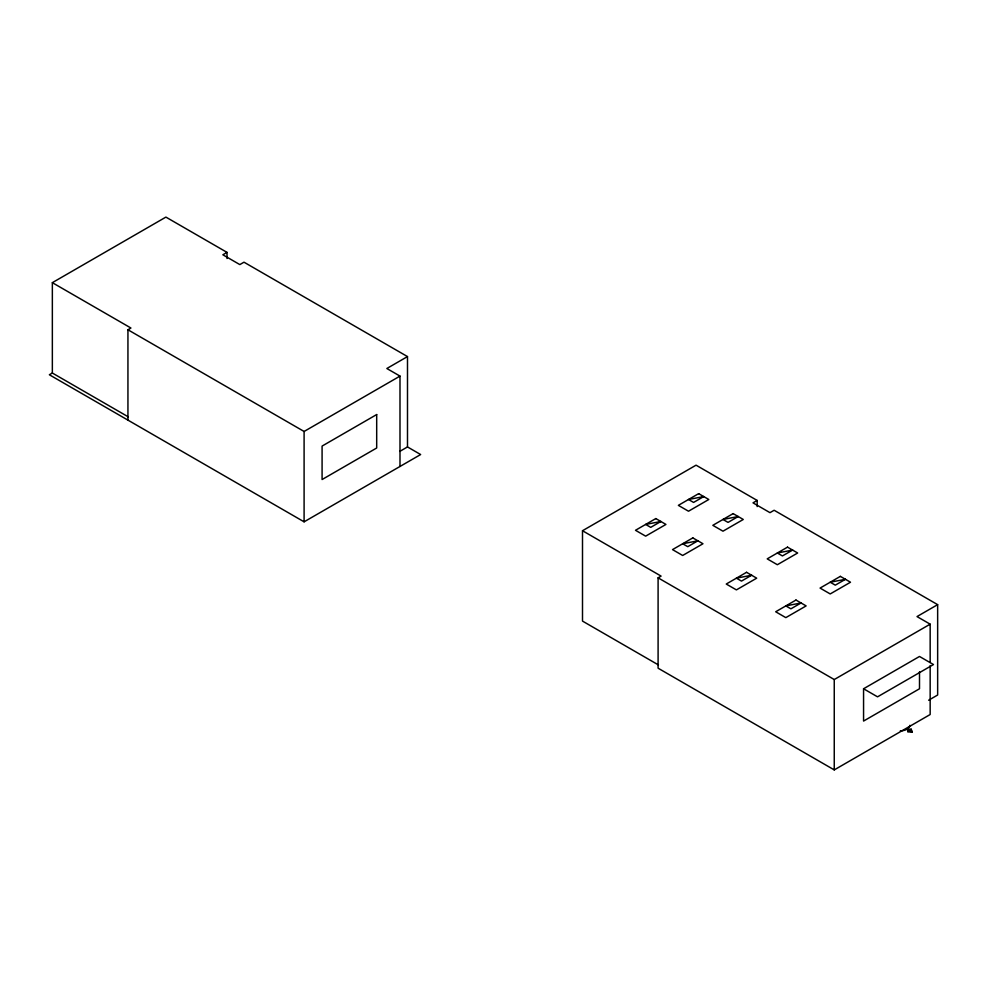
<?xml version="1.0" encoding="UTF-8"?>
<svg xmlns="http://www.w3.org/2000/svg" width="987" height="987" viewBox="0 0 987 987"><rect width="100%" height="100%" fill="white"/><g stroke="black" fill="none" stroke-linecap="round" stroke-linejoin="round"><path stroke-width="1.48" d="M128.273 416.859L52.348 373.024L52.348 282.664L165.902 217.103L227.01 252.376L227.01 258.508M227.01 252.376L222.84 254.782L239.829 264.59L243.986 262.184L407.495 356.578L407.495 446.938L420.647 454.538L304.095 521.827L49.35 374.752L52.348 373.024M127.94 420.129L127.94 329.769L130.938 328.029L52.348 282.664M407.495 356.578L386.842 368.509L399.994 376.096L399.994 466.456M127.94 329.769L304.095 431.467L399.994 376.096M399.747 451.417L407.495 446.938M658.428 664.93L582.503 621.094L582.503 530.735L696.057 465.173L757.165 500.446L757.165 506.578M757.165 500.446L753.007 502.852L769.983 512.66L774.141 510.254L937.65 604.649L937.65 695.021L928.619 700.227M930.161 665.522L930.161 714.526L834.249 769.897L658.095 668.199L658.095 577.839L661.093 576.1L582.503 530.735M937.65 604.649L917.009 616.579L930.161 624.166L930.161 662.462M658.095 577.839L834.249 679.537L930.161 624.166M863.563 688.766L919.502 656.466L933.492 664.547L877.542 696.834L863.563 688.766L863.563 721.065L919.502 688.766L919.502 671.851M908.102 730.553L909.212 729.344L911.235 729.22L911.988 732.157L907.904 731.725L909.015 730.503L907.904 731.725M911.235 729.22L910.125 729.862M907.904 731.145L911.988 731.577M908.102 729.985L909.015 730.503M911.235 729.8L911.988 732.157M834.249 679.537L834.249 769.897M304.095 431.467L304.095 521.827M909.891 725.334A9.574 5.527 0 0 1 900.317 730.861M376.689 414.552L322.083 446.075L322.083 479.534L376.689 447.999L376.689 414.552M655.8 518.57L635.492 530.29L645.646 536.151L665.941 524.43L655.8 518.57M698.66 493.636L678.353 505.356L688.507 511.217L708.802 499.496L698.66 493.636M703.731 496.572L693.577 502.432L688.507 499.496L703.731 496.572M660.871 521.494L650.717 527.354L645.646 524.43L660.871 521.494M733.131 513.61L712.824 525.331L722.977 531.191L743.273 519.47L733.131 513.61M692.825 537.89L672.517 549.611L682.671 555.471L702.978 543.751L692.825 537.89M738.202 516.534L728.048 522.394L722.977 519.47L738.202 516.534M697.895 540.814L687.754 546.675L682.671 543.751L697.895 540.814M787.515 547.143L767.207 558.864L777.361 564.724L797.656 553.004L787.515 547.143M746.554 572.312L726.247 584.033L736.401 589.893L756.696 578.172L746.554 572.312M792.586 550.08L782.432 555.94L777.361 553.004L792.586 550.08M751.625 575.236L741.471 581.096L736.401 578.172L751.625 575.236M795.978 600.047L775.683 611.767L785.825 617.628L806.132 605.907L795.978 600.047M840.356 576.371L820.061 588.079L830.215 593.94L850.51 582.219L840.356 576.371M801.049 602.971L790.908 608.831L785.825 605.907L801.049 602.971M845.44 579.295L835.286 585.155L830.215 582.219L845.44 579.295"/></g></svg>
